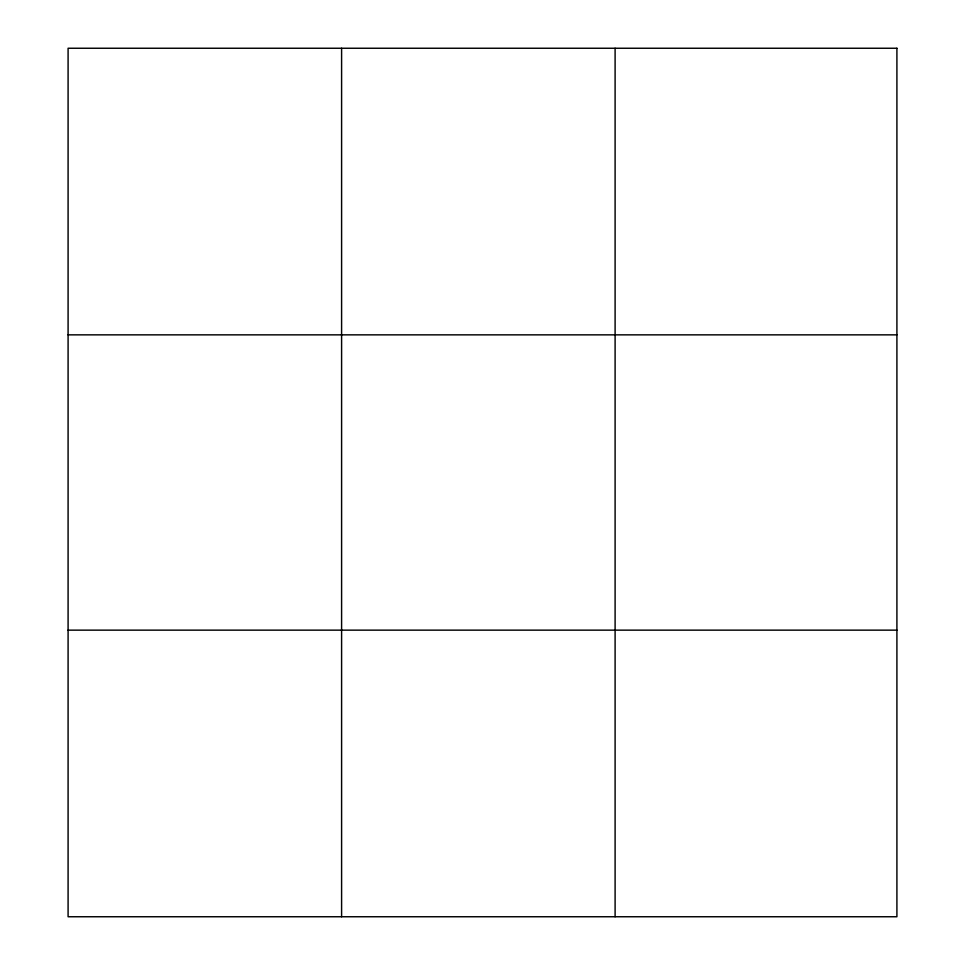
<?xml version="1.0" encoding="UTF-8"?>
<svg xmlns="http://www.w3.org/2000/svg" width="965" height="965" viewBox="0 0 965 965"><rect width="100%" height="100%" fill="white"/><g stroke="black" fill="none" stroke-linecap="round" stroke-linejoin="round"><path stroke-width="1.45" d="M341.598 48.25L341.598 916.75M615.103 48.25L615.103 916.75M68.093 334.855L896.907 334.855M68.093 630.145L896.907 630.145M896.907 48.25L896.907 916.75L68.093 916.75L68.093 48.25L896.907 48.25"/></g></svg>
